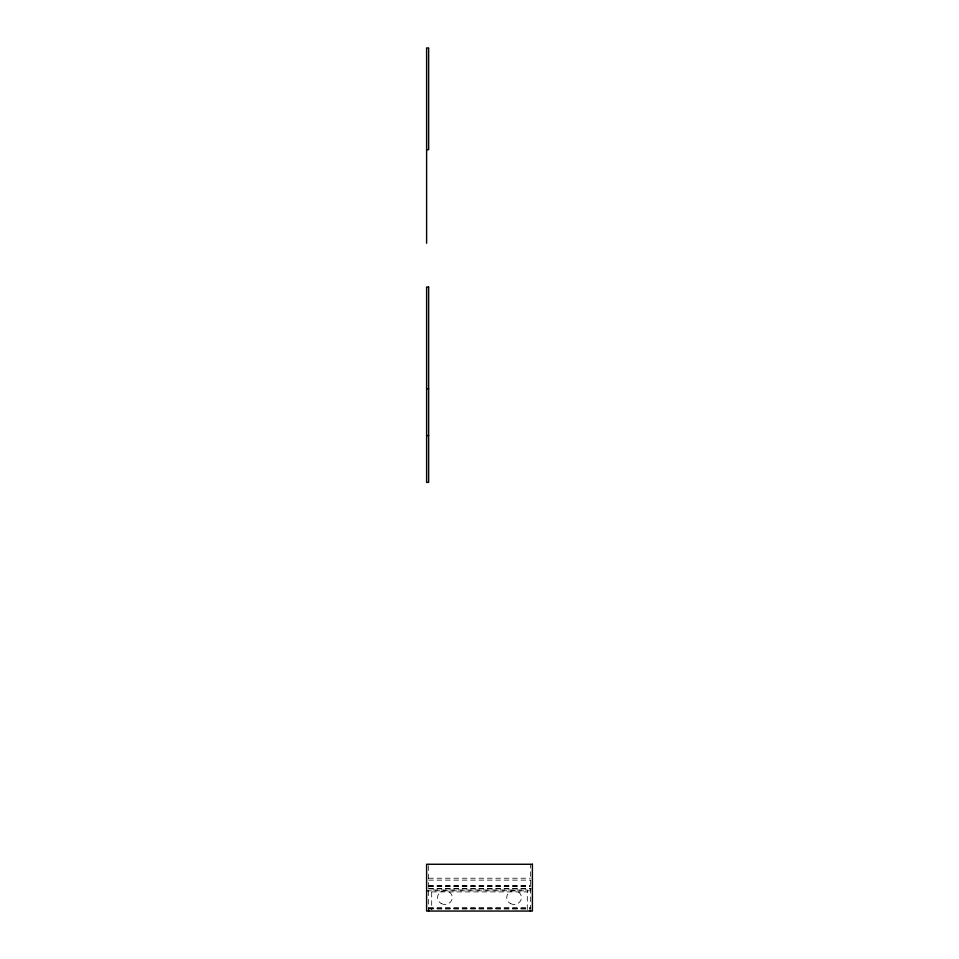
<?xml version="1.0" encoding="UTF-8"?>
<svg xmlns="http://www.w3.org/2000/svg" width="959" height="959" viewBox="0 0 959 959"><rect width="100%" height="100%" fill="white"/><g stroke="black" fill="none" stroke-linecap="round" stroke-linejoin="round"><path stroke-width="0.72" stroke-dasharray="4.79 3.6" d="M428.637 878.228L530.363 878.228M428.637 880.134L530.363 880.134M428.637 885.397L530.363 885.397M428.637 886.104L530.363 886.104M428.637 886.643L530.363 886.643M428.637 888.549L530.363 888.549M428.637 888.921L532.389 888.921M426.611 890.839L530.363 890.839M426.611 891.031L428.637 891.031M431.694 891.906L527.306 891.906M428.637 907.67L530.363 907.67M428.637 908.317L530.363 908.317M428.637 908.629L530.363 908.629M428.637 909.012L530.363 909.012L530.363 864.263M527.306 909.576L527.306 889.988L431.694 889.988L431.694 909.576M428.637 865.713L428.637 911.05M441.224 903.558A7.372 6.917 0 0 0 452.288 897.564A7.372 6.917 0 0 0 441.224 891.57A7.372 6.917 0 0 0 441.224 903.558M510.392 903.558A7.372 6.917 0 0 0 521.456 897.564A7.372 6.917 0 0 0 510.392 891.57A7.372 6.917 0 0 0 510.392 903.558"/><path stroke-width="1.44" d="M426.611 149.664L428.637 149.664L428.637 47.95L426.611 47.95L426.611 243.25M426.611 388.767L428.637 388.767M426.611 435.554L428.637 435.554M530.363 910.091L530.363 911.05M428.637 910.091L428.637 911.05M428.637 287.053L426.611 287.053L426.611 482.353L428.637 482.353L428.637 287.053M532.389 864.263L426.611 864.263L426.611 911.05L532.389 911.05L532.389 864.263"/></g></svg>
